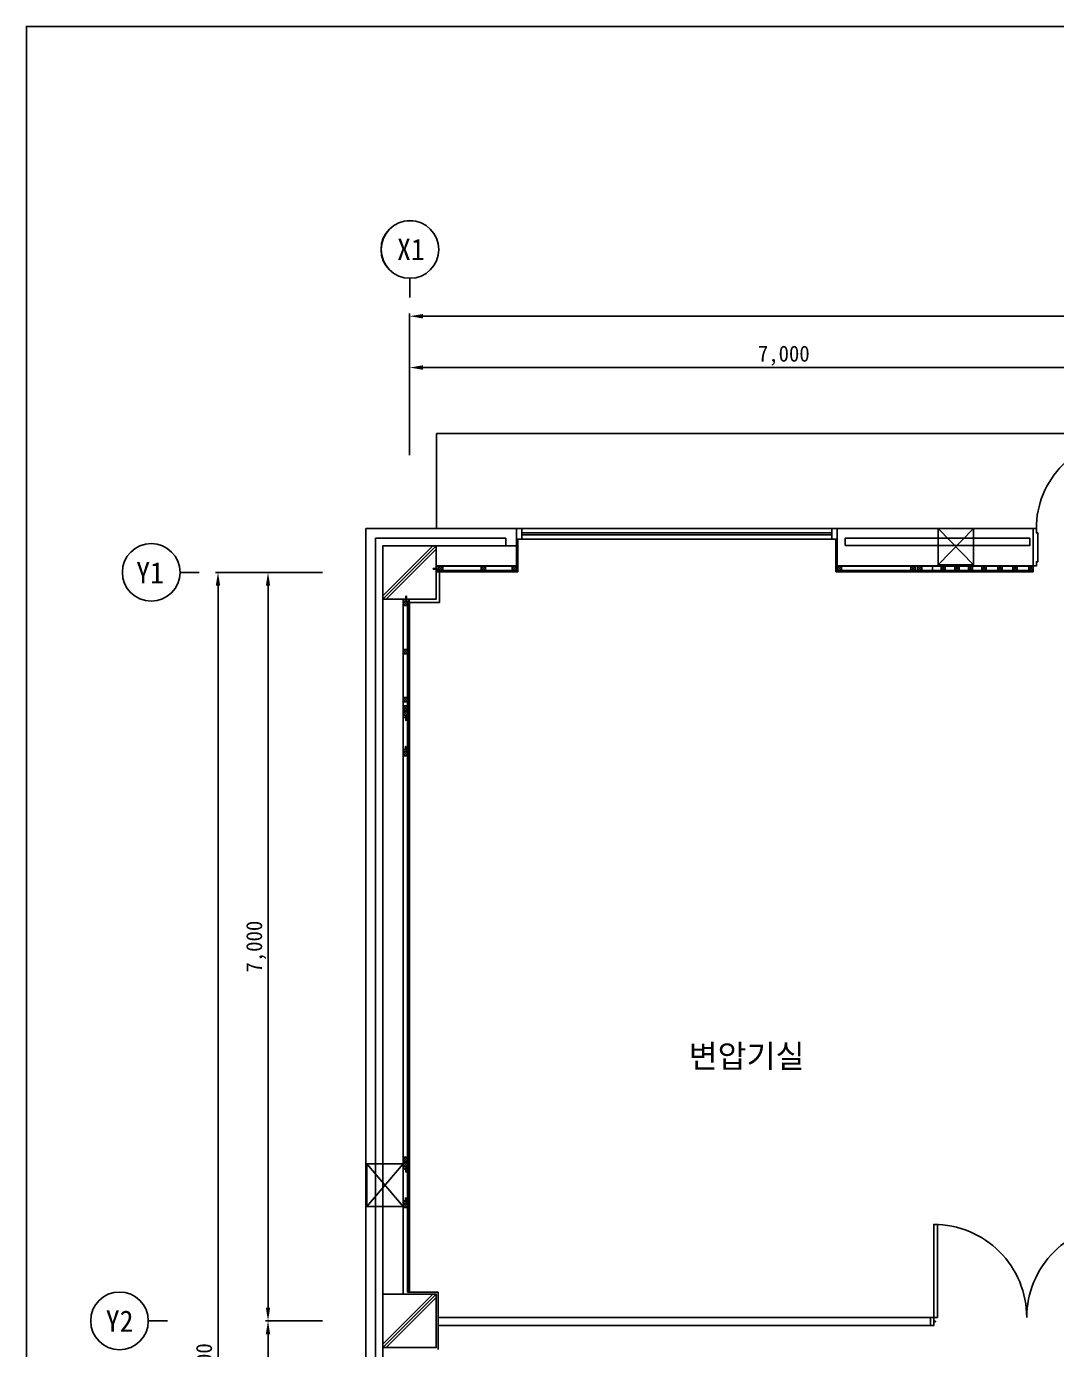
# Model space of a CAD drawing. Header units: millimetres. Extents: x -155329 to -115529, y -366316 to -334666.
# Drawn here: x -155329 to -145694, y -352890 to -340516 of the extents above; entities that cross this region are included whole.
import ezdxf
from ezdxf.enums import TextEntityAlignment as Align

# ---------------------------------------------------------------- set-up
doc = ezdxf.new("R2010")
doc.units = ezdxf.units.MM
for name, color, linetype in [('TN-LEAT', 3, 'Continuous'), ('TZ-BASE', 253, 'Continuous'), ('TZ-DIMS', 1, 'Continuous'), ('TZ-LEAL', 1, 'Continuous')]:
    doc.layers.add(name, color=color, linetype=linetype)
doc.layers.add('TX-PAPR', color=2, linetype='Continuous', plot=False)
doc.styles.get("Standard").update_dxf_attribs({"font": 'GulimChe.ttf'})
doc.linetypes.add('BATTINB', pattern='A,0,-0.0025,[134,GulimChe.ttf,S=0.0025,R=0,X=-0.0025,Y=0.01],-0.005,[134,GulimChe.ttf,S=0.0025,R=180,X=0.0025,Y=0.01],-0.0025', length=0.01)
doc.dimstyles.new('D50', dxfattribs={"dimscale": 50, "dimtxt": 3, "dimasz": 2.5, "dimexe": 0.5, "dimexo": 0.5, "dimgap": 0.5, "dimtad": 1, "dimdec": 0, "dimzin": 1, "dimdsep": 46, "dimlunit": 6, "dimtxsty": 'Standard', "dimcen": 1, "dimclrd": 1, "dimclre": 1, "dimclrt": 3, "dimadec": 0, "dimazin": 0, "dimtfac": 1, "dimtdec": 0, "dimtix": 1, "dimtmove": 2, "dimatfit": 3, "dimfxl": 0, "dimtvp": 2, "dimlwd": -1, "dimlwe": -1, "dimarcsym": 0})

# ---------------------------------------------------------------- blocks, each defined once
blk = doc.blocks.new('*D1504')
at = {"layer": 'DEFPOINTS', "color": 0, "ltscale": 0.1}
for p in [(-144745, -343706), (-144745, -344381), (-151745, -344550)]:
    blk.add_point(p, dxfattribs=at)
at = {"layer": 'TZ-DIMS', "color": 1, "ltscale": 0.1}
for p, q in [((-151745, -344525), (-151745, -343681)), ((-151620, -343706), (-144870, -343706)), ((-144745, -344356), (-144745, -343681))]:
    blk.add_line(p, q, dxfattribs=at)
for points in [[(-151620, -343685), (-151620, -343727), (-151745, -343706)], [(-144870, -343685), (-144870, -343727), (-144745, -343706)]]:
    blk.add_solid(points, dxfattribs=at)
at = {"layer": 'TZ-DIMS', "color": 3, "ltscale": 0.1, "insert": (-148245, -343595), "char_height": 150, "attachment_point": 5}
blk.add_mtext('{\\fGulimChe|b0|i0|c129|p0;7,000}', dxfattribs=at)
blk = doc.blocks.new('*D1510')
at = {"layer": 'DEFPOINTS', "color": 0, "ltscale": 0.1}
for p in [(-119745, -343226), (-151745, -344550), (-119745, -344550)]:
    blk.add_point(p, dxfattribs=at)
at = {"layer": 'TZ-DIMS', "color": 1, "ltscale": 0.1}
for p, q in [((-151745, -344525), (-151745, -343201)), ((-151620, -343226), (-119870, -343226)), ((-119745, -344525), (-119745, -343201))]:
    blk.add_line(p, q, dxfattribs=at)
for points in [[(-151620, -343205), (-151620, -343247), (-151745, -343226)], [(-119870, -343205), (-119870, -343247), (-119745, -343226)]]:
    blk.add_solid(points, dxfattribs=at)
at = {"layer": 'TZ-DIMS', "color": 3, "ltscale": 0.1, "insert": (-135745, -343115), "char_height": 150, "attachment_point": 5}
blk.add_mtext('{\\fGulimChe|b0|i0|c129|p0;32,000}', dxfattribs=at)
blk = doc.blocks.new('*D1511')
at = {"layer": 'DEFPOINTS', "color": 0, "ltscale": 0.1}
for p in [(-153069, -352622), (-152536, -352622), (-152536, -360622)]:
    blk.add_point(p, dxfattribs=at)
at = {"layer": 'TZ-DIMS', "color": 1, "ltscale": 0.1}
for p, q in [((-152561, -352622), (-153094, -352622)), ((-153069, -360497), (-153069, -352747)), ((-152561, -360622), (-153094, -360622))]:
    blk.add_line(p, q, dxfattribs=at)
for points in [[(-153090, -352747), (-153049, -352747), (-153069, -352622)], [(-153090, -360497), (-153049, -360497), (-153069, -360622)]]:
    blk.add_solid(points, dxfattribs=at)
at = {"layer": 'TZ-DIMS', "color": 3, "ltscale": 0.1, "insert": (-153180, -356622), "char_height": 150, "attachment_point": 5, "rotation": 90}
blk.add_mtext('{\\fGulimChe|b0|i0|c129|p0;8,000}', dxfattribs=at)
blk = doc.blocks.new('*D1512')
at = {"layer": 'DEFPOINTS', "color": 0, "ltscale": 0.1}
for p in [(-152536, -345622), (-153069, -352622), (-152536, -352622)]:
    blk.add_point(p, dxfattribs=at)
at = {"layer": 'TZ-DIMS', "color": 1, "ltscale": 0.1}
for p, q in [((-152561, -345622), (-153094, -345622)), ((-153069, -345747), (-153069, -352497)), ((-152561, -352622), (-153094, -352622))]:
    blk.add_line(p, q, dxfattribs=at)
for points in [[(-153090, -345747), (-153049, -345747), (-153069, -345622)], [(-153090, -352497), (-153049, -352497), (-153069, -352622)]]:
    blk.add_solid(points, dxfattribs=at)
at = {"layer": 'TZ-DIMS', "color": 3, "ltscale": 0.1, "insert": (-153180, -349122), "char_height": 150, "attachment_point": 5, "rotation": 90}
blk.add_mtext('{\\fGulimChe|b0|i0|c129|p0;7,000}', dxfattribs=at)
blk = doc.blocks.new('*D1513')
at = {"layer": 'DEFPOINTS', "color": 0, "ltscale": 0.1}
for p in [(-152736, -345622), (-153537, -360622), (-152736, -360622)]:
    blk.add_point(p, dxfattribs=at)
at = {"layer": 'TZ-DIMS', "color": 1, "ltscale": 0.1}
for p, q in [((-152761, -345622), (-153562, -345622)), ((-153537, -345747), (-153537, -360497)), ((-152761, -360622), (-153562, -360622))]:
    blk.add_line(p, q, dxfattribs=at)
for points in [[(-153558, -345747), (-153517, -345747), (-153537, -345622)], [(-153558, -360497), (-153517, -360497), (-153537, -360622)]]:
    blk.add_solid(points, dxfattribs=at)
at = {"layer": 'TZ-DIMS', "color": 3, "ltscale": 0.1, "insert": (-153649, -353122), "char_height": 150, "attachment_point": 5, "rotation": 90}
blk.add_mtext('{\\fGulimChe|b0|i0|c129|p0;15,000}', dxfattribs=at)

msp = doc.modelspace()

# ---------------------------------------------------------------- linework, layer by layer
at = {"layer": 'TX-PAPR'}
msp.add_lwpolyline([(-155328.7, -366316), (-115528.7, -366316), (-115528.7, -340516), (-155328.7, -340516)], close=True, dxfattribs=at)
at = {"layer": 'TZ-BASE', "linetype": 'BATTINB'}
for p, q in [((-144745, -344322.2), (-151494.9, -344322.2)), ((-151494.9, -344322.2), (-151494.9, -345212)), ((-151494.9, -344322.2), (-151494.9, -345212)), ((-146469.7, -345552), (-146799.7, -345212)), ((-146799.7, -345552), (-146469.7, -345212)), ((-151526.5, -345372), (-151995, -345840.5)), ((-151495, -345372.3), (-151994.7, -345872)), ((-151495, -345404.1), (-151962.9, -345872)), ((-151435, -345563), (-151475, -345603)), ((-151435, -345603), (-151475, -345563)), ((-151075.8, -345563), (-151035.8, -345603)), ((-151075.8, -345603), (-151035.8, -345563)), ((-150785.8, -345563), (-150745.8, -345603)), ((-150785.8, -345603), (-150745.8, -345563)), ((-151804, -345892), (-151764, -345932)), ((-151764, -345892), (-151804, -345932)), ((-151744.5, -352354), (-151744.5, -345902)), ((-151804, -346342), (-151764, -346382)), ((-151764, -346342), (-151804, -346382)), ((-151804, -346792), (-151764, -346832)), ((-151764, -346792), (-151804, -346832)), ((-152145.7, -351151.7), (-151805.7, -351551.7)), ((-152145.7, -351551.7), (-151805.7, -351151.7)), ((-151495, -352372), (-151995, -352872)), ((-151526.8, -352372), (-151995, -352840.2)), ((-151495, -352403.8), (-151963.2, -352872)), ((-151764, -352354), (-151477, -352354)), ((-151477, -352354), (-151477, -352890))]:
    msp.add_line(p, q, dxfattribs=at)
at = {"layer": 'TZ-BASE'}
for p, q in [((-152153, -345212), (-152153, -361032)), ((-150745.2, -345212), (-152153, -345212)), ((-150745.2, -345212), (-150745.2, -345562)), ((-150695.2, -345212), (-147795.2, -345212)), ((-147745.2, -345212), (-147745.2, -345562)), ((-152063, -345302), (-152063, -360948)), ((-150845.2, -345302), (-152063, -345302)), ((-150845.2, -345302), (-150845.2, -345372)), ((-150732.2, -345616), (-150732.2, -345312)), ((-150695.2, -345252), (-147795.2, -345252)), ((-150695.2, -345272), (-147795.2, -345272)), ((-150695.2, -345312), (-147795.2, -345312)), ((-147758.2, -345616), (-147758.2, -345312)), ((-151995, -345372), (-151995, -352747)), ((-150745.2, -345372), (-151995, -345372)), ((-145942.3, -345371.8), (-147671.3, -345371.8)), ((-151995.2, -345562), (-151995, -345562)), ((-151495, -345562), (-151495, -345617)), ((-151455.7, -345562), (-151495, -345562)), ((-150745.2, -345562), (-151495, -345562)), ((-151495, -345562), (-150745.2, -345562)), ((-151494, -345615.3), (-151494, -345563.7)), ((-151493.3, -345563), (-151455, -345563)), ((-151475, -345603), (-151475, -345616)), ((-151455, -345563), (-151455, -345562.7)), ((-150745.2, -345603), (-150745.2, -345549)), ((-147745.2, -345603), (-147745.2, -345549)), ((-145882.7, -345562), (-147745.2, -345562)), ((-147725.2, -345563), (-147725.2, -345562.7)), ((-145882.7, -345561.8), (-146994.7, -345561.8)), ((-145882.7, -345561.8), (-146994.7, -345561.8)), ((-146994.7, -345562.8), (-145912.7, -345562.8)), ((-146994.7, -345562.8), (-146854.7, -345562.8)), ((-146994.7, -345602.8), (-146854.7, -345602.8)), ((-146994.7, -345602.8), (-146854.7, -345602.8)), ((-146733.9, -345561.5), (-146774.1, -345561.5)), ((-146603.7, -345561.5), (-146644, -345561.5)), ((-146478.1, -345560.5), (-146518.4, -345560.5)), ((-146352.5, -345560.5), (-146392.8, -345560.5)), ((-146202.9, -345561.5), (-146243.2, -345561.5)), ((-146060.8, -345561.8), (-146101.1, -345561.8)), ((-145912.4, -345561.8), (-145952.7, -345561.8)), ((-151495, -345617), (-151455.7, -345617)), ((-151455, -345616), (-151493.3, -345616)), ((-146994.7, -345615.8), (-145912.7, -345615.8)), ((-146994.7, -345615.8), (-145912.7, -345615.8)), ((-151805, -345872), (-151805, -352372)), ((-151805, -345872), (-151750.5, -345872)), ((-151805, -345911.3), (-151805, -345872)), ((-151804, -345912), (-151804.3, -345912)), ((-151804, -345873.7), (-151804, -345912)), ((-151804, -345932), (-151804, -352372)), ((-151752.2, -345873), (-151803.3, -345873)), ((-151764, -345892), (-151751.5, -345892)), ((-151764, -345932), (-151764, -352354)), ((-151751.5, -345912), (-151751.5, -345873.7)), ((-151751.5, -345892), (-151751.5, -352354)), ((-151751.2, -345912), (-151751.5, -345912)), ((-151750.5, -345872), (-151750.5, -345911.3)), ((-151805.7, -346939.5), (-151805.7, -346978.8)), ((-151804.7, -346888.8), (-151805, -346888.8)), ((-151804.7, -346938.8), (-151805, -346938.8)), ((-151804.7, -346977.1), (-151804.7, -346938.8)), ((-151764.7, -346958.8), (-151751.7, -346958.8)), ((-151751.7, -346938.8), (-151751.7, -346977.1)), ((-151750.7, -346978.8), (-151750.7, -346939.5)), ((-151805.7, -346978.8), (-151750.7, -346978.8)), ((-151752.4, -346977.8), (-151804, -346977.8)), ((-151806.7, -347277.4), (-151751.7, -347277.4)), ((-151806.7, -347316.7), (-151806.7, -347277.4)), ((-151805.7, -347279.1), (-151805.7, -347317.4)), ((-151753.4, -347278.4), (-151805, -347278.4)), ((-151765.7, -347297.4), (-151752.7, -347297.4)), ((-151752.7, -347317.4), (-151752.7, -347279.1)), ((-151751.7, -347277.4), (-151751.7, -347316.7)), ((-151805.7, -351162.4), (-151805.7, -351201.7)), ((-151804.7, -351111.7), (-151805, -351111.7)), ((-151804.7, -351161.7), (-151805, -351161.7)), ((-151804.7, -351200), (-151804.7, -351161.7)), ((-151751.7, -351161.7), (-151751.7, -351200)), ((-151750.7, -351201.7), (-151750.7, -351162.4)), ((-151805.7, -351201.7), (-151750.7, -351201.7)), ((-151752.4, -351200.7), (-151804, -351200.7)), ((-151764.7, -351181.7), (-151751.7, -351181.7)), ((-151806.7, -351500.3), (-151751.7, -351500.3)), ((-151806.7, -351539.6), (-151806.7, -351500.3)), ((-151805.7, -351502), (-151805.7, -351540.3)), ((-151753.4, -351501.3), (-151805, -351501.3)), ((-151765.7, -351520.3), (-151752.7, -351520.3)), ((-151752.7, -351540.3), (-151752.7, -351502)), ((-151751.7, -351500.3), (-151751.7, -351539.6)), ((-151995.2, -352872.3), (-151995.2, -360372.3))]:
    msp.add_line(p, q, dxfattribs=at)
at = {"layer": 'TZ-BASE', "ltscale": 0.1}
for p, q in [((-150745.2, -345372), (-150745.2, -345212)), ((-150745.2, -345212), (-150745.2, -345372)), ((-145882.7, -345212), (-147745.2, -345212)), ((-145912.7, -345212), (-145912.7, -345562)), ((-147671.3, -345371.8), (-147671.3, -345301.8)), ((-145942.6, -345372), (-145942.6, -345302)), ((-145942.3, -345371.8), (-145942.3, -345301.8)), ((-150745.2, -345372), (-150845.2, -345372)), ((-151495, -345563), (-150745.2, -345563)), ((-151495, -345603), (-150732.2, -345603)), ((-145912.7, -345603), (-147758.2, -345603)), ((-145912.7, -345563), (-147745.2, -345563)), ((-146994.7, -345561.8), (-146994.7, -345615.8)), ((-146994.7, -345561.8), (-146994.7, -345615.8)), ((-146734.1, -345602.8), (-146734.4, -345602.8)), ((-146604, -345602.8), (-146604.3, -345602.8)), ((-146478.4, -345601.8), (-146478.7, -345601.8)), ((-146352.8, -345601.8), (-146353, -345601.8)), ((-146203.2, -345602.8), (-146203.5, -345602.8)), ((-146061.1, -345603), (-146061.4, -345603)), ((-145912.7, -345603), (-145913, -345603)), ((-145912.7, -345562), (-145912.7, -345615.8)), ((-151495, -345616), (-150732.2, -345616)), ((-145912.7, -345616), (-147758.2, -345616)), ((-151995, -345872), (-151805, -345872)), ((-151764.7, -346908.8), (-151804.7, -346868.8)), ((-151804.7, -346908.8), (-151764.7, -346868.8)), ((-151764.7, -346958.8), (-151804.7, -346918.8)), ((-151804.7, -346958.8), (-151764.7, -346918.8)), ((-151765.7, -347297.4), (-151805.7, -347337.4)), ((-151805.7, -347297.4), (-151765.7, -347337.4)), ((-151764.7, -351131.7), (-151804.7, -351091.7)), ((-151804.7, -351131.7), (-151764.7, -351091.7)), ((-151764.7, -351181.7), (-151804.7, -351141.7)), ((-151804.7, -351181.7), (-151764.7, -351141.7)), ((-151765.7, -351520.3), (-151805.7, -351560.3)), ((-151805.7, -351520.3), (-151765.7, -351560.3)), ((-151477.2, -352590), (-146872.3, -352590)), ((-146872.3, -352590), (-146872.3, -352666)), ((-151477.2, -352666), (-146872.3, -352666))]:
    msp.add_line(p, q, dxfattribs=at)
at = {"layer": 'TZ-BASE', "linetype": 'BATTINB', "ltscale": 0.1}
for p, q in [((-147705.2, -345603), (-147745.2, -345563)), ((-147745.2, -345603), (-147705.2, -345563)), ((-147055.2, -345603), (-147015.2, -345563)), ((-147015.2, -345603), (-147055.2, -345563)), ((-146954.7, -345602.8), (-146994.7, -345562.8)), ((-146994.7, -345602.8), (-146954.7, -345562.8)), ((-146954.7, -345602.8), (-146994.7, -345562.8)), ((-146994.7, -345602.8), (-146954.7, -345562.8)), ((-146774.4, -345601.8), (-146734.4, -345561.8)), ((-146734.4, -345601.8), (-146774.4, -345561.8)), ((-146774.1, -345601.5), (-146734.1, -345561.5)), ((-146734.1, -345601.5), (-146774.1, -345561.5)), ((-146774.1, -345601.5), (-146734.1, -345561.5)), ((-146734.1, -345601.5), (-146774.1, -345561.5)), ((-146644.3, -345601.8), (-146604.3, -345561.8)), ((-146604.3, -345601.8), (-146644.3, -345561.8)), ((-146644, -345601.5), (-146604, -345561.5)), ((-146604, -345601.5), (-146644, -345561.5)), ((-146644, -345601.5), (-146604, -345561.5)), ((-146604, -345601.5), (-146644, -345561.5)), ((-146518.7, -345600.8), (-146478.7, -345560.8)), ((-146478.7, -345600.8), (-146518.7, -345560.8)), ((-146518.4, -345600.5), (-146478.4, -345560.5)), ((-146478.4, -345600.5), (-146518.4, -345560.5)), ((-146518.4, -345600.5), (-146478.4, -345560.5)), ((-146478.4, -345600.5), (-146518.4, -345560.5)), ((-146393, -345600.8), (-146353, -345560.8)), ((-146353, -345600.8), (-146393, -345560.8)), ((-146392.8, -345600.5), (-146352.8, -345560.5)), ((-146352.8, -345600.5), (-146392.8, -345560.5)), ((-146392.8, -345600.5), (-146352.8, -345560.5)), ((-146352.8, -345600.5), (-146392.8, -345560.5)), ((-146243.5, -345601.8), (-146203.5, -345561.8)), ((-146203.5, -345601.8), (-146243.5, -345561.8)), ((-146243.2, -345601.5), (-146203.2, -345561.5)), ((-146203.2, -345601.5), (-146243.2, -345561.5)), ((-146243.2, -345601.5), (-146203.2, -345561.5)), ((-146203.2, -345601.5), (-146243.2, -345561.5)), ((-146101.4, -345602), (-146061.4, -345562)), ((-146061.4, -345602), (-146101.4, -345562)), ((-146101.1, -345601.8), (-146061.1, -345561.8)), ((-146061.1, -345601.8), (-146101.1, -345561.8)), ((-146101.1, -345601.8), (-146061.1, -345561.8)), ((-146061.1, -345601.8), (-146101.1, -345561.8)), ((-145953, -345602), (-145913, -345562)), ((-145913, -345602), (-145953, -345562)), ((-145952.7, -345601.8), (-145912.7, -345561.8)), ((-145912.7, -345601.8), (-145952.7, -345561.8)), ((-145952.7, -345601.8), (-145912.7, -345561.8)), ((-145912.7, -345601.8), (-145952.7, -345561.8))]:
    msp.add_line(p, q, dxfattribs=at)
at = {"layer": 'TZ-BASE', "ltscale": 0.1}
for points in [[(-145042.7, -345212), (-145042.7, -344372, 0.4142136), (-145882.7, -345212, 0.4142136)], [(-146842.3, -352590), (-146842.3, -351720, -0.4142136), (-145972.3, -352590, -0.4142136)], [(-145102.3, -352590), (-145102.3, -351720, 0.4142136), (-145972.3, -352590, 0.4142136)]]:
    msp.add_lwpolyline(points, format="xyb", dxfattribs=at)
at = {"layer": 'TZ-BASE'}
for points in [[(-150745.2, -345312), (-150695.2, -345312), (-150695.2, -345212), (-150745.2, -345212)], [(-150745.2, -345312), (-150695.2, -345312), (-150695.2, -345212), (-150745.2, -345212)], [(-147745.2, -345312), (-147795.2, -345312), (-147795.2, -345212), (-147745.2, -345212)], [(-147745.2, -345312), (-147795.2, -345312), (-147795.2, -345212), (-147745.2, -345212)], [(-151995, -345872), (-151495, -345872), (-151495, -345372), (-151995, -345372)], [(-151435, -345563), (-151435, -345603), (-151475, -345603), (-151475, -345563)], [(-151035.2, -345563), (-151035.2, -345603), (-151075.2, -345603), (-151075.2, -345563)], [(-150745.2, -345563), (-150745.2, -345603), (-150785.2, -345603), (-150785.2, -345563)], [(-147705.2, -345563), (-147705.2, -345603), (-147745.2, -345603), (-147745.2, -345563)], [(-147055.2, -345563), (-147055.2, -345603), (-147015.2, -345603), (-147015.2, -345563)], [(-146954.7, -345562.8), (-146954.7, -345602.8), (-146994.7, -345602.8), (-146994.7, -345562.8)], [(-146954.7, -345562.8), (-146954.7, -345602.8), (-146994.7, -345602.8), (-146994.7, -345562.8)], [(-146774.4, -345561.8), (-146774.4, -345601.8), (-146734.4, -345601.8), (-146734.4, -345561.8)], [(-146774.1, -345561.5), (-146774.1, -345601.5), (-146734.1, -345601.5), (-146734.1, -345561.5)], [(-146774.1, -345561.5), (-146774.1, -345601.5), (-146734.1, -345601.5), (-146734.1, -345561.5)], [(-146644.3, -345561.8), (-146644.3, -345601.8), (-146604.3, -345601.8), (-146604.3, -345561.8)], [(-146644, -345561.5), (-146644, -345601.5), (-146604, -345601.5), (-146604, -345561.5)], [(-146644, -345561.5), (-146644, -345601.5), (-146604, -345601.5), (-146604, -345561.5)], [(-146518.7, -345560.8), (-146518.7, -345600.8), (-146478.7, -345600.8), (-146478.7, -345560.8)], [(-146518.4, -345560.5), (-146518.4, -345600.5), (-146478.4, -345600.5), (-146478.4, -345560.5)], [(-146518.4, -345560.5), (-146518.4, -345600.5), (-146478.4, -345600.5), (-146478.4, -345560.5)], [(-146393, -345560.8), (-146393, -345600.8), (-146353, -345600.8), (-146353, -345560.8)], [(-146392.8, -345560.5), (-146392.8, -345600.5), (-146352.8, -345600.5), (-146352.8, -345560.5)], [(-146392.8, -345560.5), (-146392.8, -345600.5), (-146352.8, -345600.5), (-146352.8, -345560.5)], [(-146243.5, -345561.8), (-146243.5, -345601.8), (-146203.5, -345601.8), (-146203.5, -345561.8)], [(-146243.2, -345561.5), (-146243.2, -345601.5), (-146203.2, -345601.5), (-146203.2, -345561.5)], [(-146243.2, -345561.5), (-146243.2, -345601.5), (-146203.2, -345601.5), (-146203.2, -345561.5)], [(-146101.4, -345562), (-146101.4, -345602), (-146061.4, -345602), (-146061.4, -345562)], [(-146101.1, -345561.8), (-146101.1, -345601.8), (-146061.1, -345601.8), (-146061.1, -345561.8)], [(-146101.1, -345561.8), (-146101.1, -345601.8), (-146061.1, -345601.8), (-146061.1, -345561.8)], [(-145953, -345562), (-145953, -345602), (-145913, -345602), (-145913, -345562)], [(-145952.7, -345561.8), (-145952.7, -345601.8), (-145912.7, -345601.8), (-145912.7, -345561.8)], [(-145952.7, -345561.8), (-145952.7, -345601.8), (-145912.7, -345601.8), (-145912.7, -345561.8)], [(-151804, -345932), (-151764, -345932), (-151764, -345892), (-151804, -345892)], [(-151804, -346382), (-151764, -346382), (-151764, -346342), (-151804, -346342)], [(-151804, -346832), (-151764, -346832), (-151764, -346792), (-151804, -346792)], [(-151804.7, -346868.8), (-151764.7, -346868.8), (-151764.7, -346908.8), (-151804.7, -346908.8)], [(-151804.7, -346918.8), (-151764.7, -346918.8), (-151764.7, -346958.8), (-151804.7, -346958.8)], [(-151805.7, -347337.4), (-151765.7, -347337.4), (-151765.7, -347297.4), (-151805.7, -347297.4)], [(-151804.7, -351091.7), (-151764.7, -351091.7), (-151764.7, -351131.7), (-151804.7, -351131.7)], [(-151804.7, -351141.7), (-151764.7, -351141.7), (-151764.7, -351181.7), (-151804.7, -351181.7)], [(-151805.7, -351560.3), (-151765.7, -351560.3), (-151765.7, -351520.3), (-151805.7, -351520.3)], [(-151995, -352872), (-151495, -352872), (-151495, -352372), (-151995, -352372)]]:
    msp.add_lwpolyline(points, close=True, dxfattribs=at)
at = {"layer": 'TZ-BASE', "linetype": 'BATTINB'}
for points in [[(-146799.7, -345552), (-146469.7, -345552), (-146469.7, -345212), (-146799.7, -345212)], [(-152145.7, -351551.7), (-152145.7, -351151.7), (-151805.7, -351151.7), (-151805.7, -351551.7)]]:
    msp.add_lwpolyline(points, close=True, dxfattribs=at)
at = {"layer": 'TZ-BASE', "ltscale": 0.1}
for points in [[(-145912.7, -345212), (-145882.7, -345212), (-145882.7, -345252), (-145867.7, -345252), (-145867.7, -345522), (-145882.7, -345522), (-145882.7, -345562), (-145912.7, -345562)], [(-146872.3, -352590), (-146842.3, -352590), (-146842.3, -352630), (-146827.3, -352630), (-146827.3, -352626), (-146842.3, -352626), (-146842.3, -352666), (-146872.3, -352666)]]:
    msp.add_lwpolyline(points, close=True, dxfattribs=at)
for points in [[(-147671.3, -345301.8), (-145942.3, -345301.8)], [(-146842.3, -352590), (-146807.3, -352590), (-146807.3, -351720), (-146842.3, -351720)]]:
    msp.add_lwpolyline(points, dxfattribs=at)
at = {"layer": 'TZ-BASE'}
for points in [[(-151525.3, -345589.3), (-151523.1, -345586.8), (-151518.6, -345586.8), (-151521.1, -345591.8), (-151523.1, -345591.8), (-151525.3, -345589.3)], [(-151519.5, -345591.8), (-151517, -345586.8), (-151513.6, -345586.8), (-151516.1, -345591.8), (-151519.5, -345591.8)], [(-151514.1, -345591.8), (-151511.6, -345586.8), (-151508.3, -345586.8), (-151510.8, -345591.8), (-151514.1, -345591.8)], [(-151509.1, -345591.8), (-151506.6, -345586.8), (-151503.2, -345586.8), (-151505.7, -345591.8), (-151509.1, -345591.8)], [(-151495, -345591.8), (-151504, -345591.8), (-151501.5, -345586.8), (-151495, -345586.8)], [(-146854.7, -345562.8), (-146854.7, -345602.8)], [(-145912.7, -345562.8), (-146854.7, -345562.8), (-146854.7, -345602.8)], [(-151777.7, -345842), (-151780.2, -345844.3), (-151780.2, -345848.7), (-151775.2, -345846.2), (-151775.2, -345844.3), (-151777.7, -345842)], [(-151775.2, -345847.9), (-151780.2, -345850.4), (-151780.2, -345853.7), (-151775.2, -345851.2), (-151775.2, -345847.9)], [(-151775.2, -345852.9), (-151780.2, -345855.4), (-151780.2, -345858.7), (-151775.2, -345856.2), (-151775.2, -345852.9)], [(-151775.2, -345857.9), (-151780.2, -345860.4), (-151780.2, -345863.8), (-151775.2, -345861.3), (-151775.2, -345857.9)], [(-151775.2, -345872), (-151775.2, -345863), (-151780.2, -345865.5), (-151780.2, -345872)], [(-151775.9, -346978.8), (-151775.9, -346987.8), (-151780.9, -346985.3), (-151780.9, -346978.8)], [(-151775.9, -346992.9), (-151780.9, -346990.4), (-151780.9, -346987), (-151775.9, -346989.5), (-151775.9, -346992.9)], [(-151775.9, -346997.9), (-151780.9, -346995.4), (-151780.9, -346992), (-151775.9, -346994.5), (-151775.9, -346997.9)], [(-151775.9, -347003.3), (-151780.9, -347000.8), (-151780.9, -346997.4), (-151775.9, -346999.9), (-151775.9, -347003.3)], [(-151778.4, -347009.1), (-151780.9, -347006.9), (-151780.9, -347002.4), (-151775.9, -347004.9), (-151775.9, -347006.9), (-151778.4, -347009.1)], [(-151779.4, -347247.1), (-151781.9, -347249.3), (-151781.9, -347253.7), (-151776.9, -347251.2), (-151776.9, -347249.3), (-151779.4, -347247.1)], [(-151776.9, -347252.9), (-151781.9, -347255.4), (-151781.9, -347258.7), (-151776.9, -347256.2), (-151776.9, -347252.9)], [(-151776.9, -347258.2), (-151781.9, -347260.7), (-151781.9, -347264.1), (-151776.9, -347261.6), (-151776.9, -347258.2)], [(-151776.9, -347263.3), (-151781.9, -347265.8), (-151781.9, -347269.1), (-151776.9, -347266.6), (-151776.9, -347263.3)], [(-151776.9, -347277.4), (-151776.9, -347268.3), (-151781.9, -347270.8), (-151781.9, -347277.4)], [(-151775.9, -351201.7), (-151775.9, -351210.8), (-151780.9, -351208.3), (-151780.9, -351201.7)], [(-151775.9, -351215.8), (-151780.9, -351213.3), (-151780.9, -351210), (-151775.9, -351212.5), (-151775.9, -351215.8)], [(-151775.9, -351220.8), (-151780.9, -351218.3), (-151780.9, -351215), (-151775.9, -351217.5), (-151775.9, -351220.8)], [(-151775.9, -351226.2), (-151780.9, -351223.7), (-151780.9, -351220.3), (-151775.9, -351222.8), (-151775.9, -351226.2)], [(-151778.4, -351232), (-151780.9, -351229.8), (-151780.9, -351225.4), (-151775.9, -351227.9), (-151775.9, -351229.8), (-151778.4, -351232)], [(-151779.4, -351470), (-151781.9, -351472.2), (-151781.9, -351476.6), (-151776.9, -351474.1), (-151776.9, -351472.2), (-151779.4, -351470)], [(-151776.9, -351475.8), (-151781.9, -351478.3), (-151781.9, -351481.7), (-151776.9, -351479.2), (-151776.9, -351475.8)], [(-151776.9, -351481.2), (-151781.9, -351483.7), (-151781.9, -351487), (-151776.9, -351484.5), (-151776.9, -351481.2)], [(-151776.9, -351486.2), (-151781.9, -351488.7), (-151781.9, -351492.1), (-151776.9, -351489.6), (-151776.9, -351486.2)], [(-151776.9, -351500.3), (-151776.9, -351491.2), (-151781.9, -351493.7), (-151781.9, -351500.3)]]:
    msp.add_lwpolyline(points, dxfattribs=at)
at = {"layer": 'TZ-BASE', "linetype": 'BATTINB'}
for points in [[(-151477, -345562), (-151477, -345563)], [(-151465, -345617), (-151465, -345902), (-151751.5, -345902)]]:
    msp.add_lwpolyline(points, dxfattribs=at)
at = {"layer": 'TZ-BASE'}
for centre, radius, start, end in [((-151493.3, -345563.7), 0.7, 90, 180), ((-151495.6, -345589.5), 6.44, 284.78327, 75.28078), ((-151455.7, -345562.7), 0.7, 0, 90), ((-147725.9, -345562.7), 0.7, 0, 90), ((-151493.3, -345615.3), 0.7, 180, 270), ((-151455.7, -345616.3), 0.7, 270, 0), ((-151804.3, -345911.3), 0.7, 180, 270), ((-151803.3, -345873.7), 0.7, 90, 180), ((-151777.5, -345871.4), 6.44, 194.71922, 345.21673), ((-151752.2, -345873.7), 0.7, 0, 90), ((-151751.2, -345911.3), 0.7, 270, 0), ((-151805, -346889.5), 0.7, 90, 180), ((-151805, -346939.5), 0.7, 90, 180), ((-151751.4, -346939.5), 0.7, 0, 90), ((-151804, -346977.1), 0.7, 180, 270), ((-151778.2, -346979.4), 6.44, 14.78327, 165.28078), ((-151752.4, -346977.1), 0.7, 270, 0), ((-151805, -347279.1), 0.7, 90, 180), ((-151779.2, -347276.8), 6.44, 194.71922, 345.21673), ((-151753.4, -347279.1), 0.7, 0, 90), ((-151805, -351112.4), 0.7, 90, 180), ((-151805, -351162.4), 0.7, 90, 180), ((-151751.4, -351162.4), 0.7, 0, 90), ((-151804, -351200), 0.7, 180, 270), ((-151778.2, -351202.3), 6.44, 14.78327, 165.28078), ((-151752.4, -351200), 0.7, 270, 0), ((-151805, -351502), 0.7, 90, 180), ((-151779.2, -351499.7), 6.44, 194.71922, 345.21673), ((-151753.4, -351502), 0.7, 0, 90)]:
    msp.add_arc(centre, radius, start, end, dxfattribs=at)
at = {"layer": 'TZ-BASE', "linetype": 'BATTINB'}
msp.add_point((-151520, -345587), dxfattribs=at)
at = {"layer": 'TZ-LEAL'}
for p, q in [((-151742.3, -343051.1), (-151742.3, -342871.3)), ((-151741.7, -343051.3), (-151741.7, -342871.6)), ((-151741.7, -343051.3), (-151741.7, -342871.6)), ((-153712.4, -345622), (-153892.2, -345622)), ((-154009.1, -352622), (-154188.8, -352622))]:
    msp.add_line(p, q, dxfattribs=at)
for centre in [(-151742.3, -342601.7), (-151741.7, -342602), (-151741.7, -342602), (-154161.8, -345622), (-154458.4, -352622)]:
    msp.add_circle(centre, 269.6, dxfattribs=at)

# ---------------------------------------------------------------- texts
at = {"layer": 'TN-LEAT', "linetype": 'BATTINB', "ltscale": 0.1}
for s, p in [('X1', (-151732.9, -342600.9)), ('Y1', (-154172.5, -345625.4)), ('Y2', (-154457.2, -352624.4))]:
    msp.add_text(s, height=200, dxfattribs=at).set_placement(p, align=Align.MIDDLE_CENTER)
at = {"layer": 'TZ-BASE', "linetype": 'BATTINB', "ltscale": 0.1}
msp.add_text('변압기실', height=216, dxfattribs=at).set_placement((-148593.1, -350146.2), align=Align.MIDDLE_CENTER)

# ---------------------------------------------------------------- dimensions: what is measured, and where the dimension line sits
at = {"layer": 'TZ-DIMS', "ltscale": 0.1}
for base, p2, picture, middle in [((-119744.7, -343226.1), (-119744.7, -344549.5), '*D1510', (-135744.8, -343115)), ((-144744.7, -343706.1), (-144744.7, -344381.2), '*D1504', (-148244.8, -343595))]:
    dim = msp.add_linear_dim(base=base, p1=(-151745, -344549.5), p2=p2, text='{\\fGulimChe|b0|i0|c129|p0;<>}', dimstyle='D50', dxfattribs=at)
    dim.commit()
    dim.dimension.update_dxf_attribs({"geometry": picture, "text_midpoint": middle})
for base, p1, p2, picture, middle in [((-153537.4, -360622), (-152736.2, -345622), (-152736.2, -360622), '*D1513', (-153648.6, -353122)), ((-153069.4, -352622), (-152536, -345622), (-152536, -352622), '*D1512', (-153180.5, -349122)), ((-153069.4, -352622), (-152536, -360622), (-152536, -352622), '*D1511', (-153180.5, -356622))]:
    dim = msp.add_linear_dim(base=base, p1=p1, p2=p2, angle=90, text='{\\fGulimChe|b0|i0|c129|p0;<>}', dimstyle='D50', dxfattribs=at)
    dim.commit()
    dim.dimension.update_dxf_attribs({"geometry": picture, "text_midpoint": middle})

doc.saveas('drawing.dxf')
